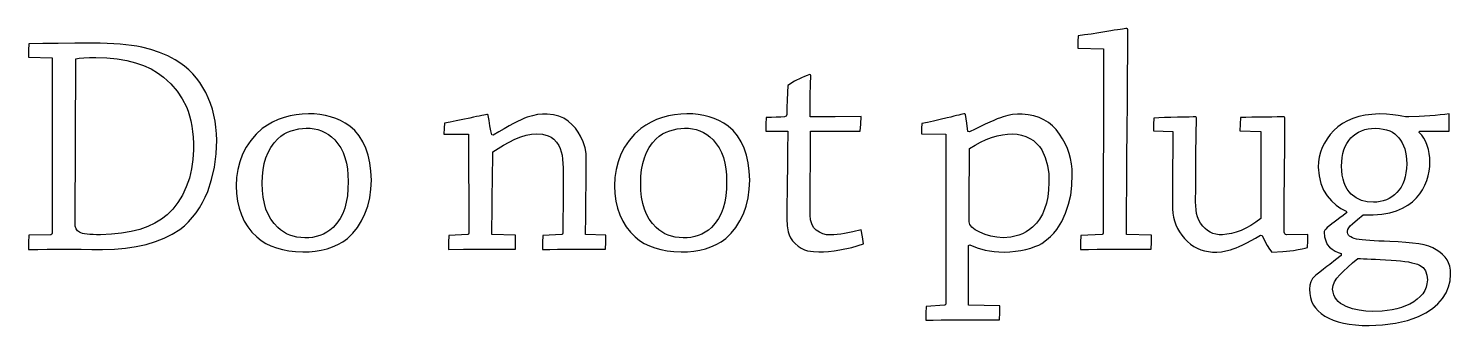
# Model space of a CAD drawing. Header units: millimetres. Extents: x 1 to 116, y -26 to 21.
# Drawn here: x 0.7 to 33.1, y -26.06 to -19.29 of the extents above; entities that cross this region are included whole.
import ezdxf

# ---------------------------------------------------------------- set-up
doc = ezdxf.new("R2010")
doc.units = ezdxf.units.MM

msp = doc.modelspace()

# ---------------------------------------------------------------- linework, layer by layer
at = {"color": 7, "linetype": 'Continuous', "flags": 128}
for points in [[(24.668, -24.323), (24.854, -24.323), (25.049, -24.319), (25.249, -24.317), (25.443, -24.316), (25.443, -24.316), (25.667, -24.316), (25.881, -24.316), (26.085, -24.316), (26.277, -24.316), (26.277, -24.316), (26.283, -24.157), (26.284, -23.997), (26.284, -23.997), (25.719, -23.982), (25.719, -23.982), (25.72, -23.419), (25.722, -22.833), (25.726, -22.228), (25.73, -21.602), (25.736, -20.98), (25.74, -20.393), (25.744, -19.839), (25.747, -19.317), (25.747, -19.317), (25.742, -19.295), (25.725, -19.289), (25.725, -19.289), (25.701, -19.292), (25.667, -19.296), (25.624, -19.302), (25.572, -19.31), (25.51, -19.32), (25.439, -19.332), (25.357, -19.345), (25.267, -19.36), (25.083, -19.389), (24.913, -19.416), (24.758, -19.437), (24.616, -19.454), (24.616, -19.454), (24.611, -19.586), (24.61, -19.739), (24.61, -19.739), (25.19, -19.753), (25.19, -19.753), (25.189, -20.249), (25.19, -20.764), (25.189, -21.298), (25.189, -21.851), (25.188, -22.404), (25.187, -22.939), (25.185, -23.456), (25.183, -23.954), (25.183, -23.954), (25.177, -23.974), (25.161, -23.983), (25.161, -23.983), (24.675, -24.004), (24.675, -24.004), (24.668, -24.164), (24.667, -24.324), (24.667, -24.324), (24.668, -24.323)], [(0.704, -24.323), (0.916, -24.323), (1.131, -24.319), (1.338, -24.317), (1.524, -24.316), (1.524, -24.316), (1.597, -24.316), (1.685, -24.317), (1.787, -24.318), (1.904, -24.319), (2.151, -24.323), (2.392, -24.324), (2.392, -24.324), (2.661, -24.316), (2.916, -24.295), (3.156, -24.261), (3.384, -24.211), (3.597, -24.147), (3.796, -24.071), (3.981, -23.979), (4.153, -23.873), (4.153, -23.873), (4.256, -23.786), (4.353, -23.692), (4.442, -23.593), (4.525, -23.487), (4.6, -23.376), (4.669, -23.257), (4.731, -23.135), (4.787, -23.005), (4.877, -22.733), (4.942, -22.447), (4.98, -22.149), (4.993, -21.837), (4.993, -21.837), (4.988, -21.688), (4.976, -21.542), (4.956, -21.4), (4.929, -21.263), (4.894, -21.128), (4.851, -20.998), (4.801, -20.872), (4.743, -20.751), (4.678, -20.634), (4.606, -20.524), (4.529, -20.42), (4.445, -20.322), (4.355, -20.232), (4.259, -20.149), (4.156, -20.072), (4.047, -20.001), (4.047, -20.001), (3.876, -19.912), (3.692, -19.834), (3.495, -19.769), (3.285, -19.717), (3.174, -19.695), (3.054, -19.676), (2.926, -19.66), (2.791, -19.648), (2.648, -19.637), (2.497, -19.63), (2.339, -19.626), (2.172, -19.625), (2.172, -19.625), (1.76, -19.627), (1.379, -19.629), (1.029, -19.634), (0.711, -19.639), (0.711, -19.639), (0.707, -19.787), (0.704, -19.941), (0.704, -19.941), (1.248, -19.961), (1.248, -19.961), (1.241, -23.953), (1.241, -23.953), (1.234, -23.979), (1.212, -23.99), (1.212, -23.99), (0.712, -24.003), (0.712, -24.003), (0.705, -24.163), (0.704, -24.324), (0.704, -24.324), (0.704, -24.323)], [(1.785, -19.979), (1.859, -19.966), (1.964, -19.957), (2.093, -19.952), (2.24, -19.951), (2.24, -19.951), (2.491, -19.96), (2.726, -19.983), (2.943, -20.02), (3.145, -20.069), (3.328, -20.132), (3.496, -20.208), (3.646, -20.297), (3.781, -20.4), (3.781, -20.4), (3.947, -20.553), (4.089, -20.717), (4.208, -20.892), (4.302, -21.078), (4.341, -21.177), (4.375, -21.283), (4.402, -21.394), (4.425, -21.512), (4.443, -21.638), (4.455, -21.77), (4.462, -21.909), (4.464, -22.054), (4.464, -22.054), (4.452, -22.276), (4.421, -22.491), (4.369, -22.699), (4.298, -22.9), (4.21, -23.087), (4.109, -23.255), (3.994, -23.404), (3.865, -23.534), (3.865, -23.534), (3.733, -23.637), (3.585, -23.728), (3.421, -23.804), (3.239, -23.867), (3.041, -23.917), (2.827, -23.955), (2.595, -23.979), (2.346, -23.99), (2.346, -23.99), (2.257, -23.99), (2.175, -23.987), (2.103, -23.983), (2.039, -23.976), (1.982, -23.969), (1.935, -23.958), (1.895, -23.947), (1.864, -23.933), (1.818, -23.899), (1.788, -23.852), (1.771, -23.797), (1.77, -23.73), (1.77, -23.73), (1.785, -19.979)], [(18.712, -24.378), (18.818, -24.376), (18.932, -24.368), (19.056, -24.354), (19.189, -24.334), (19.461, -24.277), (19.728, -24.198), (19.728, -24.198), (19.705, -24.038), (19.676, -23.878), (19.676, -23.878), (19.484, -23.924), (19.295, -23.96), (19.206, -23.975), (19.124, -23.985), (19.049, -23.992), (18.98, -23.994), (18.98, -23.994), (18.886, -23.988), (18.8, -23.968), (18.72, -23.933), (18.649, -23.886), (18.59, -23.823), (18.547, -23.744), (18.52, -23.651), (18.509, -23.542), (18.509, -23.542), (18.509, -23.262), (18.509, -22.973), (18.511, -22.694), (18.516, -22.447), (18.516, -22.447), (18.516, -22.236), (18.516, -21.992), (18.516, -21.871), (18.516, -21.77), (18.516, -21.691), (18.516, -21.63), (18.516, -21.63), (18.821, -21.63), (19.112, -21.63), (19.388, -21.63), (19.648, -21.63), (19.648, -21.63), (19.662, -21.47), (19.669, -21.296), (19.669, -21.296), (19.081, -21.302), (18.509, -21.304), (18.509, -21.304), (18.51, -21.062), (18.514, -20.81), (18.518, -20.569), (18.523, -20.36), (18.523, -20.36), (18.518, -20.344), (18.502, -20.339), (18.502, -20.339), (18.48, -20.345), (18.44, -20.36), (18.384, -20.383), (18.312, -20.416), (18.154, -20.494), (18.001, -20.586), (18.001, -20.586), (17.995, -20.749), (17.988, -20.922), (17.983, -21.093), (17.979, -21.253), (17.979, -21.253), (17.961, -21.289), (17.929, -21.304), (17.929, -21.304), (17.84, -21.309), (17.74, -21.312), (17.63, -21.315), (17.508, -21.316), (17.508, -21.316), (17.502, -21.47), (17.501, -21.63), (17.501, -21.63), (17.76, -21.63), (18, -21.63), (18, -21.63), (17.999, -21.714), (17.999, -21.81), (17.998, -21.918), (17.997, -22.039), (17.996, -22.162), (17.995, -22.275), (17.994, -22.38), (17.993, -22.477), (17.993, -22.477), (17.991, -22.567), (17.989, -22.68), (17.987, -22.818), (17.985, -22.979), (17.981, -23.315), (17.979, -23.63), (17.979, -23.63), (17.984, -23.785), (18.007, -23.927), (18.029, -23.994), (18.063, -24.06), (18.11, -24.125), (18.169, -24.19), (18.169, -24.19), (18.24, -24.25), (18.309, -24.296), (18.379, -24.331), (18.45, -24.353), (18.586, -24.375), (18.712, -24.379), (18.712, -24.379), (18.712, -24.378)], [(6.952, -24.379), (7.097, -24.378), (7.239, -24.366), (7.374, -24.342), (7.505, -24.309), (7.629, -24.266), (7.749, -24.212), (7.862, -24.148), (7.972, -24.075), (7.972, -24.075), (8.092, -23.956), (8.198, -23.824), (8.291, -23.676), (8.369, -23.513), (8.432, -23.338), (8.477, -23.151), (8.506, -22.953), (8.515, -22.744), (8.515, -22.744), (8.506, -22.543), (8.48, -22.354), (8.442, -22.18), (8.388, -22.019), (8.319, -21.872), (8.235, -21.738), (8.137, -21.618), (8.024, -21.512), (8.024, -21.512), (7.921, -21.445), (7.814, -21.389), (7.703, -21.34), (7.587, -21.3), (7.468, -21.271), (7.343, -21.25), (7.215, -21.238), (7.082, -21.236), (7.082, -21.236), (6.942, -21.242), (6.804, -21.257), (6.665, -21.283), (6.528, -21.319), (6.393, -21.365), (6.266, -21.423), (6.146, -21.491), (6.031, -21.57), (6.031, -21.57), (5.889, -21.701), (5.767, -21.843), (5.663, -21.995), (5.58, -22.157), (5.516, -22.327), (5.471, -22.502), (5.444, -22.684), (5.434, -22.872), (5.434, -22.872), (5.443, -23.053), (5.466, -23.224), (5.502, -23.385), (5.554, -23.535), (5.62, -23.677), (5.701, -23.807), (5.795, -23.928), (5.904, -24.039), (5.904, -24.039), (6.003, -24.118), (6.111, -24.186), (6.229, -24.244), (6.354, -24.291), (6.49, -24.329), (6.635, -24.356), (6.789, -24.373), (6.952, -24.38), (6.952, -24.38), (6.952, -24.379)], [(10.727, -21.701), (10.734, -23.953), (10.734, -23.953), (10.726, -23.973), (10.712, -23.983), (10.712, -23.983), (10.277, -24.004), (10.277, -24.004), (10.27, -24.164), (10.269, -24.324), (10.269, -24.324), (10.614, -24.319), (10.966, -24.316), (10.966, -24.316), (11.174, -24.316), (11.388, -24.316), (11.599, -24.316), (11.795, -24.316), (11.795, -24.316), (11.801, -24.157), (11.802, -23.997), (11.802, -23.997), (11.263, -23.982), (11.263, -23.982), (11.263, -23.772), (11.264, -23.546), (11.266, -23.306), (11.268, -23.051), (11.271, -22.795), (11.275, -22.551), (11.28, -22.321), (11.285, -22.103), (11.285, -22.103), (11.401, -22.021), (11.524, -21.946), (11.652, -21.878), (11.785, -21.815), (11.919, -21.762), (12.045, -21.724), (12.163, -21.701), (12.276, -21.692), (12.276, -21.692), (12.411, -21.698), (12.544, -21.733), (12.609, -21.765), (12.671, -21.814), (12.73, -21.879), (12.786, -21.96), (12.786, -21.96), (12.817, -22.024), (12.841, -22.098), (12.859, -22.179), (12.871, -22.269), (12.881, -22.465), (12.882, -22.677), (12.882, -22.677), (12.883, -22.988), (12.882, -23.318), (12.88, -23.648), (12.875, -23.954), (12.875, -23.954), (12.869, -23.974), (12.853, -23.983), (12.853, -23.983), (12.418, -24.004), (12.418, -24.004), (12.411, -24.164), (12.41, -24.324), (12.41, -24.324), (12.578, -24.323), (12.758, -24.319), (12.939, -24.317), (13.107, -24.316), (13.107, -24.316), (13.29, -24.316), (13.481, -24.316), (13.67, -24.316), (13.846, -24.316), (13.846, -24.316), (13.853, -24.157), (13.854, -23.997), (13.854, -23.997), (13.392, -23.982), (13.392, -23.982), (13.397, -23.562), (13.404, -23.117), (13.407, -22.891), (13.409, -22.675), (13.411, -22.466), (13.411, -22.266), (13.411, -22.266), (13.406, -22.139), (13.383, -22.009), (13.342, -21.876), (13.283, -21.741), (13.283, -21.741), (13.229, -21.651), (13.164, -21.565), (13.088, -21.482), (13, -21.404), (12.899, -21.337), (12.787, -21.287), (12.661, -21.255), (12.522, -21.242), (12.522, -21.242), (12.412, -21.242), (12.299, -21.253), (12.183, -21.277), (12.065, -21.313), (12.001, -21.337), (11.927, -21.37), (11.844, -21.41), (11.753, -21.456), (11.651, -21.511), (11.541, -21.573), (11.421, -21.642), (11.292, -21.72), (11.292, -21.72), (11.256, -21.712), (11.256, -21.712), (11.238, -21.62), (11.217, -21.506), (11.196, -21.385), (11.178, -21.272), (11.178, -21.272), (11.176, -21.255), (11.163, -21.25), (11.163, -21.25), (11.142, -21.253), (11.113, -21.257), (11.075, -21.265), (11.029, -21.273), (10.974, -21.285), (10.911, -21.297), (10.84, -21.313), (10.76, -21.33), (10.599, -21.364), (10.448, -21.396), (10.309, -21.423), (10.182, -21.448), (10.182, -21.448), (10.173, -21.563), (10.167, -21.695), (10.167, -21.695), (10.727, -21.701)], [(15.571, -24.379), (15.717, -24.378), (15.859, -24.366), (15.994, -24.342), (16.124, -24.309), (16.249, -24.266), (16.369, -24.212), (16.482, -24.148), (16.591, -24.075), (16.591, -24.075), (16.712, -23.956), (16.818, -23.824), (16.91, -23.676), (16.989, -23.513), (17.052, -23.338), (17.097, -23.151), (17.125, -22.953), (17.135, -22.744), (17.135, -22.744), (17.125, -22.543), (17.1, -22.354), (17.061, -22.18), (17.008, -22.019), (16.939, -21.872), (16.855, -21.738), (16.757, -21.618), (16.644, -21.512), (16.644, -21.512), (16.541, -21.445), (16.434, -21.389), (16.323, -21.34), (16.207, -21.3), (16.088, -21.271), (15.963, -21.25), (15.835, -21.238), (15.701, -21.236), (15.701, -21.236), (15.562, -21.242), (15.423, -21.257), (15.285, -21.283), (15.147, -21.319), (15.013, -21.365), (14.886, -21.423), (14.765, -21.491), (14.651, -21.57), (14.651, -21.57), (14.508, -21.701), (14.387, -21.843), (14.283, -21.995), (14.2, -22.157), (14.136, -22.327), (14.091, -22.502), (14.063, -22.684), (14.054, -22.872), (14.054, -22.872), (14.062, -23.053), (14.085, -23.224), (14.122, -23.385), (14.174, -23.535), (14.24, -23.677), (14.321, -23.807), (14.415, -23.928), (14.524, -24.039), (14.524, -24.039), (14.623, -24.118), (14.731, -24.186), (14.848, -24.244), (14.974, -24.291), (15.11, -24.329), (15.254, -24.356), (15.409, -24.373), (15.571, -24.38), (15.571, -24.38), (15.571, -24.379)], [(21.143, -25.935), (21.314, -25.934), (21.495, -25.931), (21.678, -25.929), (21.854, -25.928), (21.854, -25.928), (22.093, -25.928), (22.343, -25.928), (22.591, -25.928), (22.823, -25.928), (22.823, -25.928), (22.83, -25.765), (22.831, -25.609), (22.831, -25.609), (22.115, -25.594), (22.115, -25.594), (22.116, -25.438), (22.116, -25.273), (22.117, -25.099), (22.118, -24.917), (22.118, -24.561), (22.114, -24.234), (22.114, -24.234), (22.145, -24.22), (22.145, -24.22), (22.312, -24.289), (22.494, -24.34), (22.593, -24.359), (22.699, -24.372), (22.811, -24.38), (22.931, -24.383), (22.931, -24.383), (23.062, -24.378), (23.188, -24.367), (23.31, -24.349), (23.426, -24.324), (23.535, -24.293), (23.632, -24.261), (23.716, -24.225), (23.788, -24.186), (23.788, -24.186), (23.893, -24.109), (23.985, -24.031), (24.065, -23.95), (24.131, -23.867), (24.24, -23.69), (24.324, -23.5), (24.324, -23.5), (24.398, -23.295), (24.445, -23.086), (24.471, -22.864), (24.479, -22.62), (24.479, -22.62), (24.476, -22.497), (24.463, -22.375), (24.441, -22.256), (24.409, -22.139), (24.37, -22.024), (24.32, -21.912), (24.261, -21.803), (24.194, -21.695), (24.118, -21.594), (24.033, -21.507), (23.939, -21.432), (23.836, -21.369), (23.725, -21.318), (23.606, -21.28), (23.478, -21.254), (23.34, -21.242), (23.34, -21.242), (23.232, -21.242), (23.123, -21.252), (23.014, -21.273), (22.904, -21.304), (22.843, -21.325), (22.772, -21.352), (22.692, -21.385), (22.601, -21.425), (22.501, -21.471), (22.389, -21.523), (22.268, -21.582), (22.137, -21.647), (22.137, -21.647), (22.102, -21.639), (22.102, -21.639), (22.077, -21.447), (22.046, -21.25), (22.046, -21.25), (22.044, -21.24), (22.033, -21.235), (22.033, -21.235), (22.012, -21.238), (21.983, -21.244), (21.946, -21.252), (21.899, -21.262), (21.845, -21.274), (21.783, -21.289), (21.712, -21.307), (21.632, -21.326), (21.47, -21.364), (21.321, -21.399), (21.183, -21.429), (21.056, -21.456), (21.056, -21.456), (21.049, -21.566), (21.048, -21.694), (21.048, -21.694), (21.6, -21.701), (21.6, -21.701), (21.6, -25.551), (21.6, -25.551), (21.591, -25.584), (21.571, -25.594), (21.571, -25.594), (21.151, -25.623), (21.151, -25.623), (21.144, -25.779), (21.143, -25.935), (21.143, -25.935), (21.143, -25.935)], [(29.845, -23.982), (29.359, -23.989), (29.359, -23.989), (29.336, -23.984), (29.32, -23.966), (29.311, -23.933), (29.307, -23.887), (29.307, -23.887), (29.309, -23.237), (29.315, -22.581), (29.32, -21.936), (29.322, -21.323), (29.322, -21.323), (29.318, -21.309), (29.307, -21.304), (29.307, -21.304), (29.244, -21.305), (29.152, -21.306), (29.029, -21.308), (28.877, -21.31), (28.717, -21.313), (28.57, -21.314), (28.435, -21.316), (28.316, -21.316), (28.316, -21.316), (28.306, -21.47), (28.301, -21.624), (28.301, -21.624), (28.78, -21.637), (28.78, -21.637), (28.778, -21.858), (28.778, -22.093), (28.778, -22.343), (28.778, -22.609), (28.778, -22.876), (28.778, -23.134), (28.778, -23.381), (28.778, -23.618), (28.778, -23.618), (28.662, -23.703), (28.548, -23.777), (28.435, -23.839), (28.325, -23.891), (28.216, -23.932), (28.11, -23.962), (28.005, -23.98), (27.903, -23.989), (27.903, -23.989), (27.828, -23.989), (27.755, -23.978), (27.687, -23.959), (27.623, -23.932), (27.562, -23.894), (27.506, -23.848), (27.453, -23.793), (27.404, -23.728), (27.404, -23.728), (27.366, -23.656), (27.336, -23.581), (27.315, -23.503), (27.302, -23.421), (27.295, -23.334), (27.292, -23.24), (27.291, -23.137), (27.294, -23.028), (27.294, -23.028), (27.295, -22.577), (27.298, -22.143), (27.302, -21.725), (27.308, -21.323), (27.308, -21.323), (27.306, -21.309), (27.294, -21.304), (27.294, -21.304), (27.234, -21.305), (27.146, -21.307), (27.028, -21.31), (26.881, -21.314), (26.727, -21.318), (26.584, -21.322), (26.454, -21.327), (26.337, -21.33), (26.337, -21.33), (26.332, -21.477), (26.329, -21.624), (26.329, -21.624), (26.772, -21.637), (26.772, -21.637), (26.769, -22.048), (26.768, -22.478), (26.766, -22.928), (26.764, -23.399), (26.764, -23.399), (26.77, -23.495), (26.785, -23.587), (26.808, -23.676), (26.838, -23.762), (26.876, -23.845), (26.922, -23.926), (26.976, -24.002), (27.038, -24.077), (27.105, -24.145), (27.176, -24.205), (27.251, -24.256), (27.328, -24.299), (27.41, -24.333), (27.495, -24.358), (27.583, -24.375), (27.676, -24.383), (27.676, -24.383), (27.775, -24.384), (27.877, -24.376), (27.981, -24.358), (28.088, -24.331), (28.146, -24.312), (28.212, -24.287), (28.286, -24.255), (28.367, -24.218), (28.456, -24.173), (28.554, -24.123), (28.659, -24.066), (28.771, -24.003), (28.771, -24.003), (28.807, -24.01), (28.807, -24.01), (28.865, -24.134), (28.921, -24.236), (28.976, -24.32), (29.029, -24.383), (29.029, -24.383), (29.276, -24.372), (29.518, -24.345), (29.628, -24.327), (29.719, -24.31), (29.788, -24.293), (29.837, -24.278), (29.837, -24.278), (29.844, -24.13), (29.845, -23.983), (29.845, -23.983), (29.845, -23.982)], [(30.736, -23.484), (30.65, -23.548), (30.574, -23.606), (30.506, -23.657), (30.446, -23.702), (30.394, -23.742), (30.351, -23.776), (30.318, -23.803), (30.291, -23.825), (30.255, -23.86), (30.231, -23.889), (30.218, -23.914), (30.219, -23.934), (30.219, -23.934), (30.23, -24.04), (30.254, -24.132), (30.291, -24.209), (30.343, -24.271), (30.404, -24.321), (30.468, -24.362), (30.537, -24.395), (30.609, -24.419), (30.609, -24.419), (30.61, -24.462), (30.61, -24.462), (30.481, -24.564), (30.349, -24.664), (30.279, -24.716), (30.201, -24.775), (30.117, -24.84), (30.026, -24.912), (30.026, -24.912), (29.956, -24.987), (29.912, -25.059), (29.89, -25.138), (29.883, -25.233), (29.883, -25.233), (29.89, -25.33), (29.906, -25.42), (29.934, -25.505), (29.972, -25.585), (30.022, -25.658), (30.082, -25.725), (30.152, -25.787), (30.234, -25.844), (30.326, -25.894), (30.428, -25.937), (30.539, -25.974), (30.66, -26.005), (30.791, -26.028), (30.932, -26.044), (31.082, -26.055), (31.242, -26.059), (31.242, -26.059), (31.548, -26.044), (31.841, -26.004), (31.983, -25.974), (32.117, -25.94), (32.244, -25.9), (32.365, -25.856), (32.365, -25.856), (32.536, -25.77), (32.685, -25.672), (32.811, -25.564), (32.915, -25.443), (32.996, -25.314), (33.052, -25.18), (33.087, -25.041), (33.098, -24.898), (33.098, -24.898), (33.094, -24.796), (33.08, -24.706), (33.054, -24.627), (33.019, -24.56), (32.974, -24.499), (32.917, -24.441), (32.851, -24.387), (32.774, -24.334), (32.774, -24.334), (32.697, -24.289), (32.604, -24.25), (32.496, -24.221), (32.373, -24.198), (32.235, -24.18), (32.081, -24.164), (31.907, -24.151), (31.719, -24.141), (31.719, -24.141), (31.587, -24.138), (31.467, -24.134), (31.357, -24.128), (31.256, -24.122), (31.166, -24.115), (31.086, -24.107), (31.017, -24.098), (30.957, -24.087), (30.906, -24.075), (30.862, -24.06), (30.826, -24.041), (30.796, -24.02), (30.774, -23.996), (30.758, -23.969), (30.75, -23.939), (30.749, -23.906), (30.749, -23.906), (30.758, -23.869), (30.779, -23.829), (30.814, -23.785), (30.861, -23.739), (30.977, -23.639), (31.109, -23.534), (31.109, -23.534), (31.333, -23.538), (31.536, -23.523), (31.713, -23.494), (31.869, -23.446), (32.005, -23.386), (32.127, -23.317), (32.233, -23.237), (32.324, -23.149), (32.324, -23.149), (32.397, -23.058), (32.46, -22.963), (32.513, -22.861), (32.555, -22.754), (32.587, -22.646), (32.611, -22.54), (32.624, -22.437), (32.628, -22.336), (32.628, -22.336), (32.625, -22.235), (32.614, -22.138), (32.595, -22.044), (32.567, -21.954), (32.533, -21.869), (32.492, -21.791), (32.442, -21.721), (32.385, -21.658), (32.385, -21.658), (32.392, -21.629), (32.392, -21.629), (32.456, -21.63), (32.533, -21.631), (32.621, -21.631), (32.722, -21.632), (32.824, -21.633), (32.914, -21.632), (32.995, -21.632), (33.064, -21.63), (33.064, -21.63), (33.068, -21.514), (33.07, -21.411), (33.068, -21.317), (33.064, -21.236), (33.064, -21.236), (32.968, -21.25), (32.864, -21.26), (32.751, -21.271), (32.628, -21.278), (32.382, -21.292), (32.148, -21.304), (32.148, -21.304), (32.075, -21.301), (31.986, -21.289), (31.986, -21.289), (31.949, -21.283), (31.903, -21.274), (31.848, -21.267), (31.783, -21.257), (31.636, -21.243), (31.471, -21.236), (31.471, -21.236), (31.306, -21.247), (31.152, -21.267), (31.007, -21.298), (30.873, -21.34), (30.749, -21.393), (30.636, -21.456), (30.533, -21.53), (30.439, -21.614), (30.357, -21.705), (30.285, -21.801), (30.224, -21.9), (30.175, -22.002), (30.135, -22.108), (30.108, -22.219), (30.091, -22.332), (30.085, -22.449), (30.085, -22.449), (30.102, -22.645), (30.14, -22.819), (30.201, -22.972), (30.285, -23.104), (30.384, -23.218), (30.489, -23.314), (30.601, -23.393), (30.721, -23.456), (30.721, -23.456), (30.736, -23.484)], [(6.998, -24.06), (6.905, -24.055), (6.818, -24.043), (6.734, -24.024), (6.656, -23.999), (6.581, -23.967), (6.511, -23.927), (6.446, -23.88), (6.384, -23.826), (6.384, -23.826), (6.298, -23.735), (6.225, -23.634), (6.163, -23.524), (6.115, -23.405), (6.078, -23.276), (6.052, -23.135), (6.037, -22.981), (6.031, -22.816), (6.031, -22.816), (6.035, -22.656), (6.05, -22.507), (6.077, -22.367), (6.115, -22.235), (6.166, -22.114), (6.226, -22.001), (6.3, -21.897), (6.384, -21.804), (6.384, -21.804), (6.454, -21.745), (6.529, -21.694), (6.607, -21.653), (6.691, -21.619), (6.861, -21.576), (7.028, -21.563), (7.028, -21.563), (7.12, -21.564), (7.211, -21.574), (7.297, -21.594), (7.38, -21.623), (7.459, -21.659), (7.536, -21.706), (7.609, -21.762), (7.68, -21.826), (7.68, -21.826), (7.753, -21.915), (7.817, -22.013), (7.871, -22.119), (7.914, -22.232), (7.947, -22.355), (7.97, -22.486), (7.983, -22.625), (7.986, -22.773), (7.986, -22.773), (7.983, -22.944), (7.968, -23.102), (7.944, -23.249), (7.909, -23.382), (7.862, -23.505), (7.803, -23.62), (7.729, -23.728), (7.642, -23.826), (7.642, -23.826), (7.572, -23.884), (7.498, -23.933), (7.422, -23.974), (7.343, -24.008), (7.26, -24.033), (7.176, -24.05), (7.088, -24.059), (6.998, -24.06), (6.998, -24.06), (6.998, -24.06)], [(15.618, -24.06), (15.525, -24.055), (15.438, -24.043), (15.354, -24.024), (15.275, -23.999), (15.201, -23.967), (15.131, -23.927), (15.066, -23.88), (15.004, -23.826), (15.004, -23.826), (14.918, -23.735), (14.845, -23.634), (14.783, -23.524), (14.735, -23.405), (14.698, -23.276), (14.672, -23.135), (14.656, -22.981), (14.651, -22.816), (14.651, -22.816), (14.655, -22.656), (14.67, -22.507), (14.697, -22.367), (14.735, -22.235), (14.785, -22.114), (14.846, -22.001), (14.92, -21.897), (15.004, -21.804), (15.004, -21.804), (15.074, -21.745), (15.148, -21.694), (15.227, -21.653), (15.311, -21.619), (15.481, -21.576), (15.648, -21.563), (15.648, -21.563), (15.74, -21.564), (15.831, -21.574), (15.917, -21.594), (15.999, -21.623), (16.079, -21.659), (16.156, -21.706), (16.229, -21.762), (16.3, -21.826), (16.3, -21.826), (16.373, -21.915), (16.437, -22.013), (16.491, -22.119), (16.534, -22.232), (16.567, -22.355), (16.59, -22.486), (16.603, -22.625), (16.606, -22.773), (16.606, -22.773), (16.603, -22.944), (16.588, -23.102), (16.564, -23.249), (16.528, -23.382), (16.482, -23.505), (16.422, -23.62), (16.349, -23.728), (16.262, -23.826), (16.262, -23.826), (16.192, -23.884), (16.118, -23.933), (16.041, -23.974), (15.963, -24.008), (15.88, -24.033), (15.796, -24.05), (15.708, -24.059), (15.618, -24.06), (15.618, -24.06), (15.618, -24.06)], [(23.951, -22.798), (23.941, -22.967), (23.923, -23.123), (23.892, -23.268), (23.851, -23.4), (23.8, -23.522), (23.737, -23.631), (23.663, -23.728), (23.579, -23.814), (23.579, -23.814), (23.506, -23.873), (23.429, -23.924), (23.347, -23.966), (23.261, -23.999), (23.085, -24.043), (22.908, -24.057), (22.908, -24.057), (22.763, -24.047), (22.627, -24.021), (22.497, -23.985), (22.377, -23.933), (22.273, -23.875), (22.197, -23.816), (22.149, -23.755), (22.129, -23.693), (22.129, -23.693), (22.13, -23.296), (22.133, -22.873), (22.139, -22.443), (22.144, -22.028), (22.144, -22.028), (22.268, -21.949), (22.393, -21.881), (22.517, -21.823), (22.644, -21.776), (22.769, -21.739), (22.89, -21.713), (23.005, -21.697), (23.117, -21.692), (23.117, -21.692), (23.225, -21.699), (23.328, -21.718), (23.423, -21.749), (23.513, -21.793), (23.596, -21.846), (23.67, -21.908), (23.734, -21.978), (23.788, -22.056), (23.788, -22.056), (23.864, -22.231), (23.915, -22.414), (23.945, -22.603), (23.95, -22.799), (23.95, -22.799), (23.951, -22.798)], [(30.615, -22.427), (30.619, -22.326), (30.629, -22.23), (30.646, -22.14), (30.67, -22.057), (30.7, -21.979), (30.736, -21.908), (30.778, -21.844), (30.828, -21.785), (30.882, -21.734), (30.941, -21.689), (31.004, -21.651), (31.071, -21.619), (31.144, -21.595), (31.22, -21.577), (31.301, -21.567), (31.387, -21.563), (31.387, -21.563), (31.479, -21.569), (31.564, -21.582), (31.642, -21.6), (31.712, -21.625), (31.775, -21.656), (31.83, -21.692), (31.878, -21.735), (31.918, -21.783), (31.918, -21.783), (31.961, -21.837), (31.998, -21.896), (32.029, -21.961), (32.054, -22.032), (32.074, -22.108), (32.089, -22.19), (32.097, -22.277), (32.099, -22.371), (32.099, -22.371), (32.094, -22.477), (32.083, -22.576), (32.065, -22.669), (32.041, -22.754), (32.009, -22.832), (31.971, -22.905), (31.927, -22.97), (31.877, -23.029), (31.821, -23.08), (31.764, -23.125), (31.702, -23.164), (31.637, -23.194), (31.567, -23.219), (31.496, -23.236), (31.421, -23.247), (31.342, -23.25), (31.342, -23.25), (31.2, -23.241), (31.069, -23.206), (30.947, -23.148), (30.836, -23.065), (30.787, -23.014), (30.743, -22.954), (30.706, -22.886), (30.674, -22.81), (30.65, -22.727), (30.632, -22.635), (30.62, -22.535), (30.615, -22.428), (30.615, -22.428), (30.615, -22.427)], [(32.571, -25.018), (32.561, -25.105), (32.541, -25.186), (32.509, -25.263), (32.465, -25.334), (32.408, -25.4), (32.34, -25.461), (32.259, -25.517), (32.167, -25.568), (32.167, -25.568), (32.075, -25.61), (31.978, -25.646), (31.875, -25.676), (31.765, -25.699), (31.543, -25.73), (31.33, -25.739), (31.33, -25.739), (31.17, -25.733), (31.013, -25.712), (30.863, -25.675), (30.717, -25.623), (30.65, -25.59), (30.592, -25.553), (30.54, -25.511), (30.498, -25.465), (30.465, -25.415), (30.439, -25.359), (30.422, -25.298), (30.413, -25.233), (30.413, -25.233), (30.425, -25.148), (30.456, -25.063), (30.506, -24.981), (30.575, -24.9), (30.66, -24.816), (30.756, -24.728), (30.864, -24.633), (30.985, -24.533), (30.985, -24.533), (31.046, -24.534), (31.116, -24.537), (31.197, -24.54), (31.287, -24.543), (31.387, -24.548), (31.497, -24.554), (31.618, -24.561), (31.748, -24.569), (31.748, -24.569), (31.859, -24.576), (31.961, -24.586), (32.054, -24.597), (32.139, -24.61), (32.216, -24.626), (32.284, -24.644), (32.343, -24.662), (32.393, -24.685), (32.473, -24.739), (32.53, -24.814), (32.561, -24.907), (32.57, -25.019), (32.57, -25.019), (32.571, -25.018)]]:
    msp.add_lwpolyline(points, dxfattribs=at)

doc.saveas('drawing.dxf')
